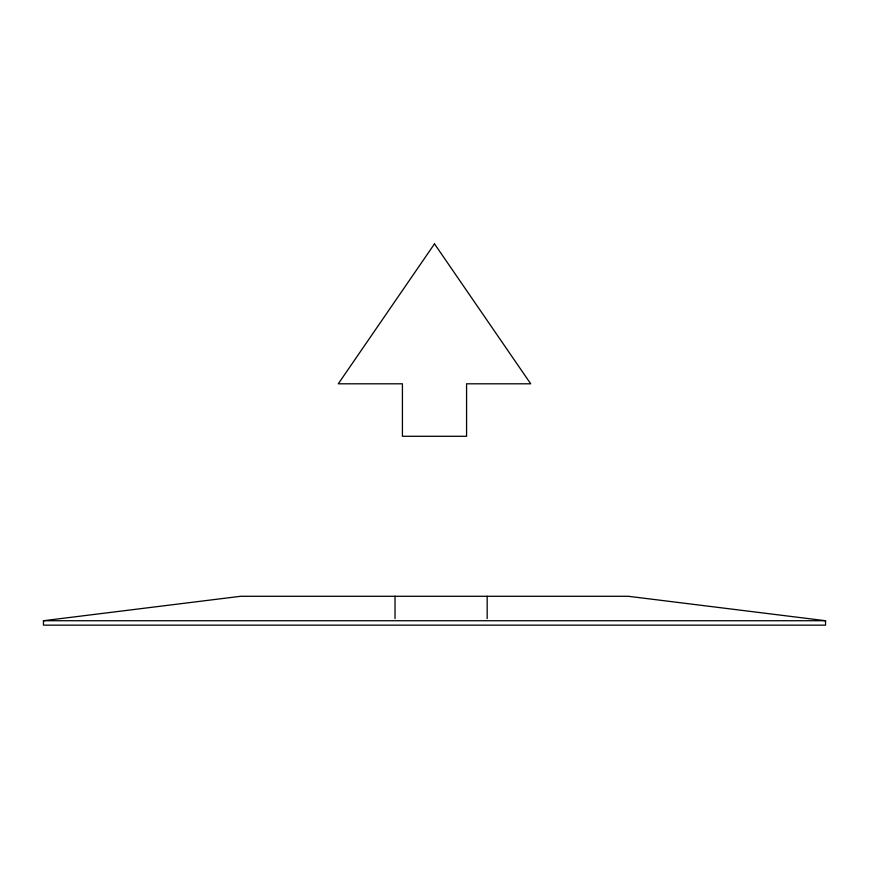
<?xml version="1.0" encoding="UTF-8"?>
<svg xmlns="http://www.w3.org/2000/svg" width="869" height="869" viewBox="0 0 869 869"><rect width="100%" height="100%" fill="white"/><g stroke="black" fill="none" stroke-linecap="round" stroke-linejoin="round"><path stroke-width="1.3" d="M43.45 620.727L240.659 596.286L628.341 596.286L825.55 620.727L825.55 625.148L43.45 625.148L43.45 620.727L825.55 620.727M487.172 596.286L487.172 618.587M395.026 596.286L395.026 618.587M434.5 243.852L338.28 383.805L402.423 383.805L402.423 436.292L466.577 436.292L466.577 383.805L530.72 383.805L434.5 243.852"/></g></svg>
